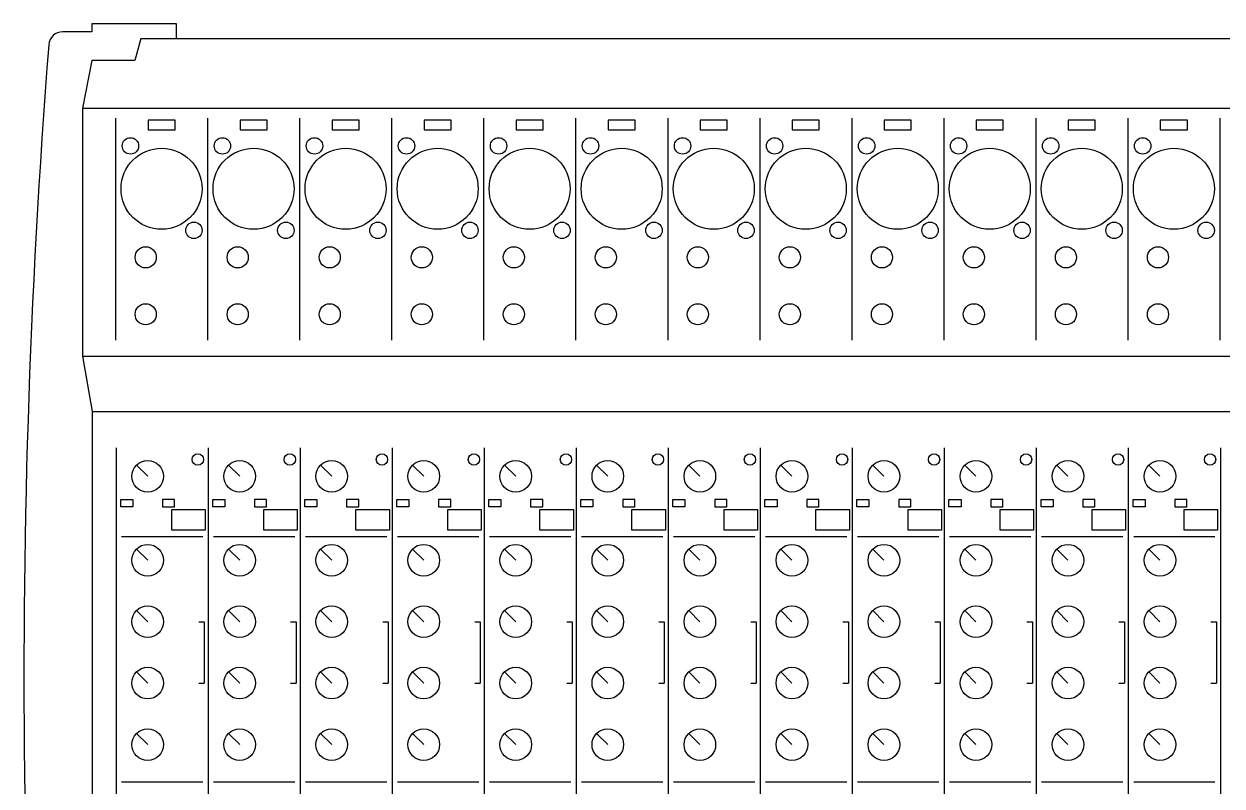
# Model space of a CAD drawing. Header units: metres. Extents: x -42301 to 31628, y -23107 to 30697.
# Drawn here: x 11088 to 12869, y -11098 to -9965 of the extents above; entities that cross this region are included whole.
import ezdxf

# ---------------------------------------------------------------- set-up
doc = ezdxf.new("R2010")
doc.units = ezdxf.units.M
doc.header["$LTSCALE"] = 0.01
doc.header["$MEASUREMENT"] = 0
doc.layers.add('www.cadblocksfree.com', color=7, linetype='Continuous')

msp = doc.modelspace()

# ---------------------------------------------------------------- linework, layer by layer
at = {"layer": 'www.cadblocksfree.com'}
for p, q in [((11314.6, -9964.9), (11188.9, -9964.9)), ((11188.9, -9964.9), (11188.9, -9976.7)), ((11314.6, -9986.7), (11314.6, -9964.9)), ((11188.9, -9976.7), (11145.7, -9976.7)), ((11261.7, -9986.7), (11252.7, -10019.2)), ((11261.7, -9986.7), (13923.7, -9986.7)), ((11188.8, -10019.2), (11175, -10089.9)), ((11252.7, -10019.2), (11188.8, -10019.2)), ((11175, -10089.9), (11175, -10458.6)), ((11175, -10089.9), (14010.5, -10089.9)), ((11224.2, -10105.2), (11224.2, -10434.9)), ((11361, -10105.2), (11361, -10434.9)), ((11497.8, -10105.2), (11497.8, -10434.9)), ((11634.5, -10105.2), (11634.5, -10434.9)), ((11771.3, -10105.2), (11771.3, -10434.9)), ((11908.1, -10105.2), (11908.1, -10434.9)), ((12044.9, -10105.2), (12044.9, -10434.9)), ((12181.6, -10105.2), (12181.6, -10434.9)), ((12318.4, -10105.2), (12318.4, -10434.9)), ((12455.2, -10105.2), (12455.2, -10434.9)), ((12592, -10105.2), (12592, -10434.9)), ((12728.7, -10105.2), (12728.7, -10434.9)), ((12865.5, -10105.2), (12865.5, -10434.9)), ((11175, -10458.6), (11189.5, -10541.1)), ((11175, -10458.6), (14010.5, -10458.6)), ((11189.5, -10541.1), (11189.5, -12208.3)), ((11189.5, -10541.1), (13996, -10541.1)), ((11225, -10594.9), (11225, -12117.2)), ((11361.8, -10594.9), (11361.8, -12117.2)), ((11498.5, -10594.9), (11498.5, -12117.2)), ((11635.3, -10594.9), (11635.3, -12117.2)), ((11772.1, -10594.9), (11772.1, -12117.2)), ((11908.9, -10594.9), (11908.9, -12117.2)), ((12045.6, -10594.9), (12045.6, -12117.2)), ((12182.4, -10594.9), (12182.4, -12117.2)), ((12319.2, -10594.9), (12319.2, -12117.2)), ((12456, -10594.9), (12456, -12117.2)), ((12592.7, -10594.9), (12592.7, -12117.2)), ((12729.5, -10594.9), (12729.5, -12117.2)), ((12866.3, -10594.9), (12866.3, -12117.2)), ((11272, -10637.4), (11255.4, -10620.8)), ((11408.8, -10637.4), (11392.2, -10620.8)), ((11545.6, -10637.4), (11529, -10620.8)), ((11682.4, -10637.4), (11665.8, -10620.8)), ((11819.1, -10637.4), (11802.5, -10620.8)), ((11955.9, -10637.4), (11939.3, -10620.8)), ((12092.7, -10637.4), (12076.1, -10620.8)), ((12229.5, -10637.4), (12212.9, -10620.8)), ((12366.2, -10637.4), (12349.6, -10620.8)), ((12503, -10637.4), (12486.4, -10620.8)), ((12639.8, -10637.4), (12623.2, -10620.8)), ((12776.6, -10637.4), (12760, -10620.8)), ((11233, -10726.7), (11353.8, -10726.7)), ((11369.7, -10726.7), (11490.6, -10726.7)), ((11506.5, -10726.7), (11627.3, -10726.7)), ((11643.3, -10726.7), (11764.1, -10726.7)), ((11780.1, -10726.7), (11900.9, -10726.7)), ((11916.8, -10726.7), (12037.7, -10726.7)), ((12053.6, -10726.7), (12174.4, -10726.7)), ((12190.4, -10726.7), (12311.2, -10726.7)), ((12327.2, -10726.7), (12448, -10726.7)), ((12463.9, -10726.7), (12584.8, -10726.7)), ((12600.7, -10726.7), (12721.5, -10726.7)), ((12737.5, -10726.7), (12858.3, -10726.7)), ((11272, -10762.2), (11255.4, -10745.6)), ((11408.8, -10762.2), (11392.2, -10745.6)), ((11545.6, -10762.2), (11529, -10745.6)), ((11682.4, -10762.2), (11665.8, -10745.6)), ((11819.1, -10762.2), (11802.5, -10745.6)), ((11955.9, -10762.2), (11939.3, -10745.6)), ((12092.7, -10762.2), (12076.1, -10745.6)), ((12229.5, -10762.2), (12212.9, -10745.6)), ((12366.2, -10762.2), (12349.6, -10745.6)), ((12503, -10762.2), (12486.4, -10745.6)), ((12639.8, -10762.2), (12623.2, -10745.6)), ((12776.6, -10762.2), (12760, -10745.6)), ((11272, -10853.6), (11255.4, -10837)), ((11408.8, -10853.6), (11392.2, -10837)), ((11545.6, -10853.6), (11529, -10837)), ((11682.4, -10853.6), (11665.8, -10837)), ((11819.1, -10853.6), (11802.5, -10837)), ((11955.9, -10853.6), (11939.3, -10837)), ((12092.7, -10853.6), (12076.1, -10837)), ((12229.5, -10853.6), (12212.9, -10837)), ((12366.2, -10853.6), (12349.6, -10837)), ((12503, -10853.6), (12486.4, -10837)), ((12639.8, -10853.6), (12623.2, -10837)), ((12776.6, -10853.6), (12760, -10837)), ((11347.8, -10853.6), (11356, -10853.6)), ((11356, -10853.6), (11356, -10944.9)), ((11484.5, -10853.6), (11492.7, -10853.6)), ((11492.7, -10853.6), (11492.7, -10944.9)), ((11621.3, -10853.6), (11629.5, -10853.6)), ((11629.5, -10853.6), (11629.5, -10944.9)), ((11758.1, -10853.6), (11766.3, -10853.6)), ((11766.3, -10853.6), (11766.3, -10944.9)), ((11894.9, -10853.6), (11903, -10853.6)), ((11903, -10853.6), (11903, -10944.9)), ((12031.6, -10853.6), (12039.8, -10853.6)), ((12039.8, -10853.6), (12039.8, -10944.9)), ((12168.4, -10853.6), (12176.6, -10853.6)), ((12176.6, -10853.6), (12176.6, -10944.9)), ((12305.2, -10853.6), (12313.4, -10853.6)), ((12313.4, -10853.6), (12313.4, -10944.9)), ((12442, -10853.6), (12450.1, -10853.6)), ((12450.1, -10853.6), (12450.1, -10944.9)), ((12578.7, -10853.6), (12586.9, -10853.6)), ((12586.9, -10853.6), (12586.9, -10944.9)), ((12715.5, -10853.6), (12723.7, -10853.6)), ((12723.7, -10853.6), (12723.7, -10944.9)), ((12852.3, -10853.6), (12860.5, -10853.6)), ((12860.5, -10853.6), (12860.5, -10944.9)), ((11272, -10944.9), (11255.4, -10928.3)), ((11408.8, -10944.9), (11392.2, -10928.3)), ((11545.6, -10944.9), (11529, -10928.3)), ((11682.4, -10944.9), (11665.8, -10928.3)), ((11819.1, -10944.9), (11802.5, -10928.3)), ((11955.9, -10944.9), (11939.3, -10928.3)), ((12092.7, -10944.9), (12076.1, -10928.3)), ((12229.5, -10944.9), (12212.9, -10928.3)), ((12366.2, -10944.9), (12349.6, -10928.3)), ((12503, -10944.9), (12486.4, -10928.3)), ((12639.8, -10944.9), (12623.2, -10928.3)), ((12776.6, -10944.9), (12760, -10928.3)), ((11347.8, -10944.9), (11356, -10944.9)), ((11484.5, -10944.9), (11492.7, -10944.9)), ((11621.3, -10944.9), (11629.5, -10944.9)), ((11758.1, -10944.9), (11766.3, -10944.9)), ((11894.9, -10944.9), (11903, -10944.9)), ((12031.6, -10944.9), (12039.8, -10944.9)), ((12168.4, -10944.9), (12176.6, -10944.9)), ((12305.2, -10944.9), (12313.4, -10944.9)), ((12442, -10944.9), (12450.1, -10944.9)), ((12578.7, -10944.9), (12586.9, -10944.9)), ((12715.5, -10944.9), (12723.7, -10944.9)), ((12852.3, -10944.9), (12860.5, -10944.9)), ((11272, -11036.3), (11255.4, -11019.7)), ((11408.8, -11036.3), (11392.2, -11019.7)), ((11545.6, -11036.3), (11529, -11019.7)), ((11682.4, -11036.3), (11665.8, -11019.7)), ((11819.1, -11036.3), (11802.5, -11019.7)), ((11955.9, -11036.3), (11939.3, -11019.7)), ((12092.7, -11036.3), (12076.1, -11019.7)), ((12229.5, -11036.3), (12212.9, -11019.7)), ((12366.2, -11036.3), (12349.6, -11019.7)), ((12503, -11036.3), (12486.4, -11019.7)), ((12639.8, -11036.3), (12623.2, -11019.7)), ((12776.6, -11036.3), (12760, -11019.7)), ((11233, -11091.9), (11353.8, -11091.9)), ((11369.7, -11091.9), (11490.6, -11091.9)), ((11506.5, -11091.9), (11627.3, -11091.9)), ((11643.3, -11091.9), (11764.1, -11091.9)), ((11780.1, -11091.9), (11900.9, -11091.9)), ((11916.8, -11091.9), (12037.7, -11091.9)), ((12053.6, -11091.9), (12174.4, -11091.9)), ((12190.4, -11091.9), (12311.2, -11091.9)), ((12327.2, -11091.9), (12448, -11091.9)), ((12463.9, -11091.9), (12584.8, -11091.9)), ((12600.7, -11091.9), (12721.5, -11091.9)), ((12737.5, -11091.9), (12858.3, -11091.9))]:
    msp.add_line(p, q, dxfattribs=at)
for points in [[(11272.5, -10122.5), (11312.7, -10122.5), (11312.7, -10107.8), (11272.5, -10107.8)], [(11409.3, -10122.5), (11449.5, -10122.5), (11449.5, -10107.8), (11409.3, -10107.8)], [(11546.1, -10122.5), (11586.3, -10122.5), (11586.3, -10107.8), (11546.1, -10107.8)], [(11682.9, -10122.5), (11723.1, -10122.5), (11723.1, -10107.8), (11682.9, -10107.8)], [(11819.6, -10122.5), (11859.8, -10122.5), (11859.8, -10107.8), (11819.6, -10107.8)], [(11956.4, -10122.5), (11996.6, -10122.5), (11996.6, -10107.8), (11956.4, -10107.8)], [(12093.2, -10122.5), (12133.4, -10122.5), (12133.4, -10107.8), (12093.2, -10107.8)], [(12230, -10122.5), (12270.2, -10122.5), (12270.2, -10107.8), (12230, -10107.8)], [(12366.7, -10122.5), (12406.9, -10122.5), (12406.9, -10107.8), (12366.7, -10107.8)], [(12503.5, -10122.5), (12543.7, -10122.5), (12543.7, -10107.8), (12503.5, -10107.8)], [(12640.3, -10122.5), (12680.5, -10122.5), (12680.5, -10107.8), (12640.3, -10107.8)], [(12777.1, -10122.5), (12817.3, -10122.5), (12817.3, -10107.8), (12777.1, -10107.8)], [(11232, -10671.8), (11250, -10671.8), (11250, -10682.9), (11232, -10682.9)], [(11312.1, -10671.8), (11294.1, -10671.8), (11294.1, -10682.9), (11312.1, -10682.9)], [(11368.8, -10671.8), (11386.7, -10671.8), (11386.7, -10682.9), (11368.8, -10682.9)], [(11448.8, -10671.8), (11430.9, -10671.8), (11430.9, -10682.9), (11448.8, -10682.9)], [(11505.6, -10671.8), (11523.5, -10671.8), (11523.5, -10682.9), (11505.6, -10682.9)], [(11585.6, -10671.8), (11567.7, -10671.8), (11567.7, -10682.9), (11585.6, -10682.9)], [(11642.3, -10671.8), (11660.3, -10671.8), (11660.3, -10682.9), (11642.3, -10682.9)], [(11722.4, -10671.8), (11704.4, -10671.8), (11704.4, -10682.9), (11722.4, -10682.9)], [(11779.1, -10671.8), (11797, -10671.8), (11797, -10682.9), (11779.1, -10682.9)], [(11859.2, -10671.8), (11841.2, -10671.8), (11841.2, -10682.9), (11859.2, -10682.9)], [(11915.9, -10671.8), (11933.8, -10671.8), (11933.8, -10682.9), (11915.9, -10682.9)], [(11995.9, -10671.8), (11978, -10671.8), (11978, -10682.9), (11995.9, -10682.9)], [(12052.7, -10671.8), (12070.6, -10671.8), (12070.6, -10682.9), (12052.7, -10682.9)], [(12132.7, -10671.8), (12114.8, -10671.8), (12114.8, -10682.9), (12132.7, -10682.9)], [(12189.4, -10671.8), (12207.4, -10671.8), (12207.4, -10682.9), (12189.4, -10682.9)], [(12269.5, -10671.8), (12251.5, -10671.8), (12251.5, -10682.9), (12269.5, -10682.9)], [(12326.2, -10671.8), (12344.1, -10671.8), (12344.1, -10682.9), (12326.2, -10682.9)], [(12406.3, -10671.8), (12388.3, -10671.8), (12388.3, -10682.9), (12406.3, -10682.9)], [(12463, -10671.8), (12480.9, -10671.8), (12480.9, -10682.9), (12463, -10682.9)], [(12543, -10671.8), (12525.1, -10671.8), (12525.1, -10682.9), (12543, -10682.9)], [(12599.8, -10671.8), (12617.7, -10671.8), (12617.7, -10682.9), (12599.8, -10682.9)], [(12679.8, -10671.8), (12661.9, -10671.8), (12661.9, -10682.9), (12679.8, -10682.9)], [(12736.5, -10671.8), (12754.5, -10671.8), (12754.5, -10682.9), (12736.5, -10682.9)], [(12816.6, -10671.8), (12798.6, -10671.8), (12798.6, -10682.9), (12816.6, -10682.9)], [(11307.9, -10687), (11357.6, -10687), (11357.6, -10717.3), (11307.9, -10717.3)], [(11444.7, -10687), (11494.4, -10687), (11494.4, -10717.3), (11444.7, -10717.3)], [(11581.5, -10687), (11631.2, -10687), (11631.2, -10717.3), (11581.5, -10717.3)], [(11718.2, -10687), (11767.9, -10687), (11767.9, -10717.3), (11718.2, -10717.3)], [(11855, -10687), (11904.7, -10687), (11904.7, -10717.3), (11855, -10717.3)], [(11991.8, -10687), (12041.5, -10687), (12041.5, -10717.3), (11991.8, -10717.3)], [(12128.6, -10687), (12178.3, -10687), (12178.3, -10717.3), (12128.6, -10717.3)], [(12265.3, -10687), (12315, -10687), (12315, -10717.3), (12265.3, -10717.3)], [(12402.1, -10687), (12451.8, -10687), (12451.8, -10717.3), (12402.1, -10717.3)], [(12538.9, -10687), (12588.6, -10687), (12588.6, -10717.3), (12538.9, -10717.3)], [(12675.7, -10687), (12725.4, -10687), (12725.4, -10717.3), (12675.7, -10717.3)], [(12812.4, -10687), (12862.1, -10687), (12862.1, -10717.3), (12812.4, -10717.3)]]:
    msp.add_lwpolyline(points, close=True, dxfattribs=at)
for centre, radius in [((11292.6, -10209.9), 60.2), ((11246.4, -10146.2), 12.2), ((11429.4, -10209.9), 60.2), ((11383.1, -10146.2), 12.2), ((11566.2, -10209.9), 60.2), ((11519.9, -10146.2), 12.2), ((11703, -10209.9), 60.2), ((11656.7, -10146.2), 12.2), ((11839.7, -10209.9), 60.2), ((11793.5, -10146.2), 12.2), ((11976.5, -10209.9), 60.2), ((11930.2, -10146.2), 12.2), ((12113.3, -10209.9), 60.2), ((12067, -10146.2), 12.2), ((12250.1, -10209.9), 60.2), ((12203.8, -10146.2), 12.2), ((12386.8, -10209.9), 60.2), ((12340.6, -10146.2), 12.2), ((12523.6, -10209.9), 60.2), ((12477.3, -10146.2), 12.2), ((12660.4, -10209.9), 60.2), ((12614.1, -10146.2), 12.2), ((12797.2, -10209.9), 60.2), ((12750.9, -10146.2), 12.2), ((11340.7, -10271.8), 12.2), ((11477.4, -10271.8), 12.2), ((11614.2, -10271.8), 12.2), ((11751, -10271.8), 12.2), ((11887.8, -10271.8), 12.2), ((12024.5, -10271.8), 12.2), ((12161.3, -10271.8), 12.2), ((12298.1, -10271.8), 12.2), ((12434.9, -10271.8), 12.2), ((12571.6, -10271.8), 12.2), ((12708.4, -10271.8), 12.2), ((12845.2, -10271.8), 12.2), ((11269.1, -10311.9), 15.7), ((11405.8, -10311.9), 15.7), ((11542.6, -10311.9), 15.7), ((11679.4, -10311.9), 15.7), ((11816.2, -10311.9), 15.7), ((11952.9, -10311.9), 15.7), ((12089.7, -10311.9), 15.7), ((12226.5, -10311.9), 15.7), ((12363.3, -10311.9), 15.7), ((12500, -10311.9), 15.7), ((12636.8, -10311.9), 15.7), ((12773.6, -10311.9), 15.7), ((11269.1, -10396.5), 15.7), ((11405.8, -10396.5), 15.7), ((11542.6, -10396.5), 15.7), ((11679.4, -10396.5), 15.7), ((11816.2, -10396.5), 15.7), ((11952.9, -10396.5), 15.7), ((12089.7, -10396.5), 15.7), ((12226.5, -10396.5), 15.7), ((12363.3, -10396.5), 15.7), ((12500, -10396.5), 15.7), ((12636.8, -10396.5), 15.7), ((12773.6, -10396.5), 15.7), ((11346.6, -10612.5), 8.41), ((11483.3, -10612.5), 8.41), ((11620.1, -10612.5), 8.41), ((11756.9, -10612.5), 8.41), ((11893.7, -10612.5), 8.41), ((12030.4, -10612.5), 8.41), ((12167.2, -10612.5), 8.41), ((12304, -10612.5), 8.41), ((12440.8, -10612.5), 8.41), ((12577.5, -10612.5), 8.41), ((12714.3, -10612.5), 8.41), ((12851.1, -10612.5), 8.41), ((11272, -10637.4), 23.5), ((11408.8, -10637.4), 23.5), ((11545.6, -10637.4), 23.5), ((11682.4, -10637.4), 23.5), ((11819.1, -10637.4), 23.5), ((11955.9, -10637.4), 23.5), ((12092.7, -10637.4), 23.5), ((12229.5, -10637.4), 23.5), ((12366.2, -10637.4), 23.5), ((12503, -10637.4), 23.5), ((12639.8, -10637.4), 23.5), ((12776.6, -10637.4), 23.5), ((11272, -10762.2), 23.5), ((11408.8, -10762.2), 23.5), ((11545.6, -10762.2), 23.5), ((11682.4, -10762.2), 23.5), ((11819.1, -10762.2), 23.5), ((11955.9, -10762.2), 23.5), ((12092.7, -10762.2), 23.5), ((12229.5, -10762.2), 23.5), ((12366.2, -10762.2), 23.5), ((12503, -10762.2), 23.5), ((12639.8, -10762.2), 23.5), ((12776.6, -10762.2), 23.5), ((11272, -10853.6), 23.5), ((11408.8, -10853.6), 23.5), ((11545.6, -10853.6), 23.5), ((11682.4, -10853.6), 23.5), ((11819.1, -10853.6), 23.5), ((11955.9, -10853.6), 23.5), ((12092.7, -10853.6), 23.5), ((12229.5, -10853.6), 23.5), ((12366.2, -10853.6), 23.5), ((12503, -10853.6), 23.5), ((12639.8, -10853.6), 23.5), ((12776.6, -10853.6), 23.5), ((11272, -10944.9), 23.5), ((11408.8, -10944.9), 23.5), ((11545.6, -10944.9), 23.5), ((11682.4, -10944.9), 23.5), ((11819.1, -10944.9), 23.5), ((11955.9, -10944.9), 23.5), ((12092.7, -10944.9), 23.5), ((12229.5, -10944.9), 23.5), ((12366.2, -10944.9), 23.5), ((12503, -10944.9), 23.5), ((12639.8, -10944.9), 23.5), ((12776.6, -10944.9), 23.5), ((11272, -11036.3), 23.5), ((11408.8, -11036.3), 23.5), ((11545.6, -11036.3), 23.5), ((11682.4, -11036.3), 23.5), ((11819.1, -11036.3), 23.5), ((11955.9, -11036.3), 23.5), ((12092.7, -11036.3), 23.5), ((12229.5, -11036.3), 23.5), ((12366.2, -11036.3), 23.5), ((12503, -11036.3), 23.5), ((12639.8, -11036.3), 23.5), ((12776.6, -11036.3), 23.5)]:
    msp.add_circle(centre, radius, dxfattribs=at)
for centre, radius, start, end in [((11145.7, -9997.5), 20.9, 90, 175.5131), ((23090.1, -10934.8), 12002, 175.51309, 186.18754)]:
    msp.add_arc(centre, radius, start, end, dxfattribs=at)

doc.saveas('drawing.dxf')
